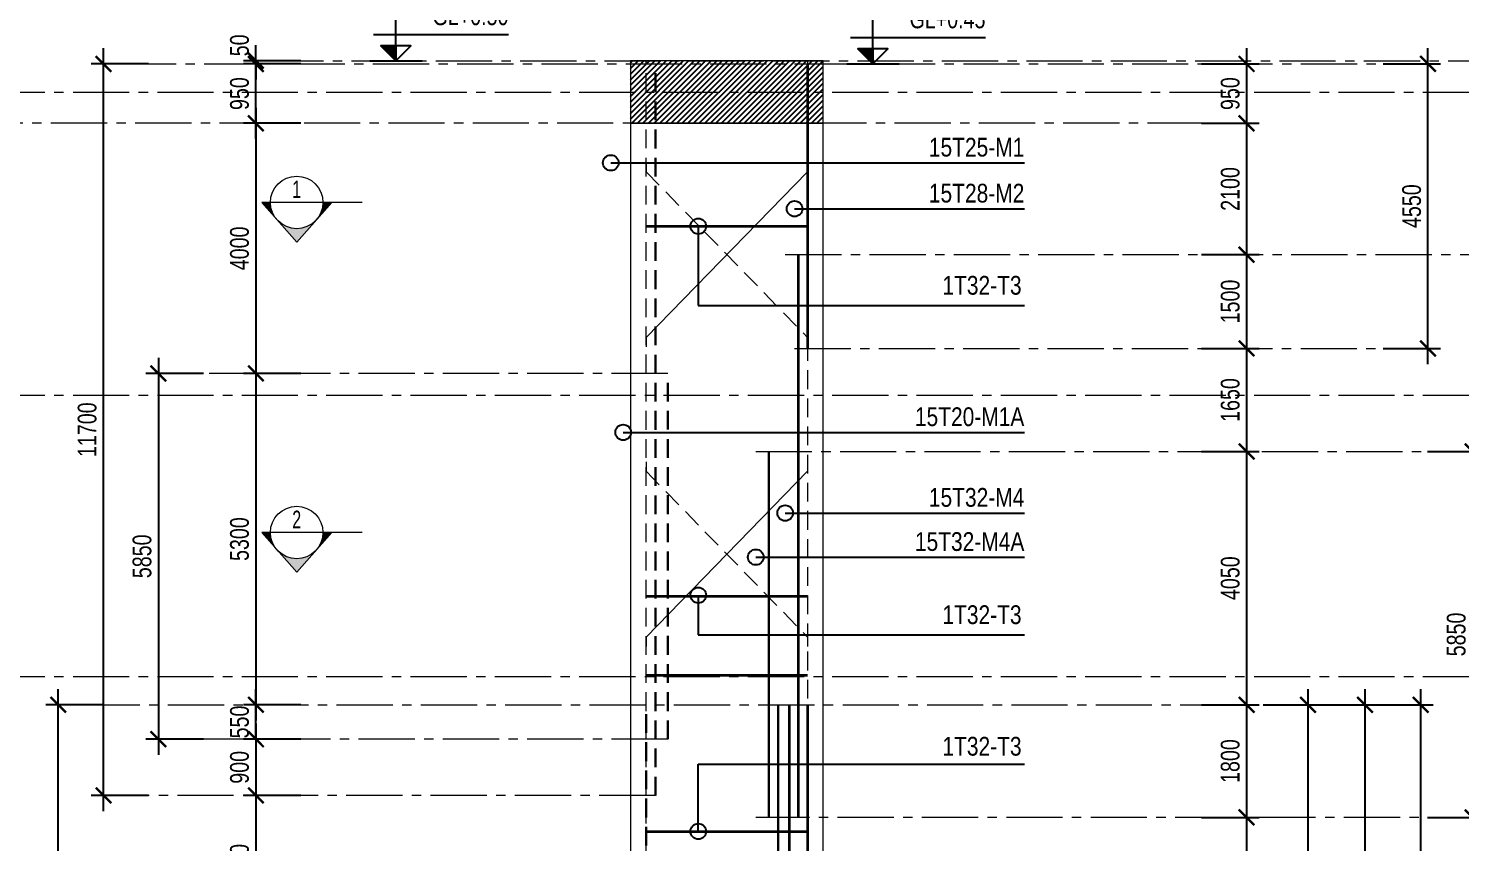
# Model space of a CAD drawing. Header units: millimetres. Extents: x 2746337 to 7547699, y -363432 to 15720.
# Drawn here: x 3176857 to 3199770, y -206395 to -193381 of the extents above; entities that cross this region are included whole.
import ezdxf
from ezdxf.enums import TextEntityAlignment as Align

# ---------------------------------------------------------------- set-up
doc = ezdxf.new("R2010")
doc.units = ezdxf.units.MM
doc.header["$LTSCALE"] = 1200
doc.header["$PDMODE"] = 3
for name, pattern in [('CENTER2', [1.125, 0.75, -0.125, 0.125, -0.125]), ('CONTINOUS', [0]), ('HIDDEN', [0.375, 0.25, -0.125])]:
    doc.linetypes.add(name, pattern=pattern)
for name, color, linetype, lineweight in [('1', 9, 'Continuous', 13), ('BOUND', 3, 'Continuous', 20), ('C1CO', 4, 'Continuous', 35), ('ENOTE', 2, 'Continuous', 15), ('Grid line', 160, 'CENTER2', 5), ('HIDE', 8, 'HIDDEN', 13), ('K-THUOC', 1, 'Continuous', 18), ('LEADER', 8, 'Continuous', 9), ('T1CO', 4, 'Continuous', 20), ('T1HI', 4, 'HIDDEN', 13), ('TCCO', 4, 'Continuous', 35), ('TCHI', 4, 'HIDDEN', 30), ('TEXTMA', 2, 'Continuous', 13)]:
    doc.layers.add(name, color=color, linetype=linetype, lineweight=lineweight)
for name, color, linetype in [('CDC.02.DIM', 1, 'Continuous'), ('CDC.06.TEXT', 2, 'Continuous'), ('CDC.10.HATCH', 251, 'Continuous')]:
    doc.layers.add(name, color=color, linetype=linetype)
doc.styles.add('DB_Arial', font='arial.ttf', dxfattribs={"width": 0.8})
doc.styles.add('SMTEXT', font='arial.ttf', dxfattribs={"width": 0.75})
doc.styles.add('TEXTVN', font='VHELVCN.TTF', dxfattribs={"width": 0.8})
doc.dimstyles.new('BSV1-100', dxfattribs={"dimtxt": 300, "dimasz": 250, "dimexe": 200, "dimexo": 0, "dimgap": 108, "dimtad": 1, "dimdec": 0, "dimdsep": 46, "dimtxsty": 'SMTEXT', "dimblk": 'ARCHTICK', "dimcen": 100, "dimdle": 250, "dimclrd": 256, "dimclre": 256, "dimclrt": 1, "dimadec": 0, "dimazin": 0, "dimtfac": 1, "dimtdec": 0, "dimtix": 1, "dimtmove": 2, "dimatfit": 3, "dimfxl": 720, "dimfxlon": 1, "dimtolj": 1, "dimtzin": 0, "dimarcsym": 0})
doc.dimstyles.new('BSV25', dxfattribs={"dimtxt": 300, "dimasz": 250, "dimexe": 200, "dimexo": 0, "dimgap": 108, "dimtad": 1, "dimdec": 0, "dimlfac": 0.25, "dimdsep": 46, "dimtxsty": 'SMTEXT', "dimblk": 'ARCHTICK', "dimcen": 100, "dimdle": 250, "dimclrd": 256, "dimclre": 256, "dimclrt": 2, "dimadec": 0, "dimazin": 0, "dimtfac": 1, "dimtdec": 0, "dimtix": 1, "dimtmove": 2, "dimatfit": 3, "dimfxl": 800, "dimfxlon": 1, "dimtolj": 1, "dimtzin": 0, "dimarcsym": 0})

# ---------------------------------------------------------------- blocks, each defined once
blk = doc.blocks.new('_ArchTick')
at = {"color": 0, "linetype": 'ByBlock', "const_width": 0.15}
blk.add_lwpolyline([(-0.5, -0.5), (0.5, 0.5)], dxfattribs=at)
blk = doc.blocks.new('*D2145')
at = {"layer": 'Defpoints', "color": 0, "transparency": 16777216}
for p in [(3186489, -203245), (3171765, -206245), (3186489, -206245)]:
    blk.add_point(p, dxfattribs=at)
at = {"layer": 'K-THUOC', "lineweight": -2, "transparency": 16777216}
for p, q in [((3171765, -202995), (3171765, -206495)), ((3172485, -203245), (3171565, -203245)), ((3172485, -206245), (3171565, -206245))]:
    blk.add_line(p, q, dxfattribs=at)
at = {"layer": 'K-THUOC', "lineweight": -2, "transparency": 16777216, "xscale": 250, "yscale": 250, "zscale": 250}
for p, rotation in [((3171765, -203245), 90), ((3171765, -206245), 270)]:
    blk.add_blockref('_ArchTick', p, dxfattribs=dict(at, rotation=rotation))
at = {"layer": 'K-THUOC', "color": 1, "transparency": 16777216, "char_height": 300, "attachment_point": 5, "rotation": 90, "style": 'SMTEXT'}
for s, insert in [('\\A1;T12a200-L1,L2,L3', (3172053, -204745)), ('\\A1;3000', (3171504, -204745))]:
    blk.add_mtext(s, dxfattribs=dict(at, insert=insert))
blk = doc.blocks.new('*D2146')
at = {"layer": 'Defpoints', "color": 0, "transparency": 16777216}
for p in [(3186489, -206245), (3171765, -220395), (3178568, -220395)]:
    blk.add_point(p, dxfattribs=at)
at = {"layer": 'K-THUOC', "lineweight": -2, "transparency": 16777216}
for p, q in [((3171765, -205995), (3171765, -220645)), ((3172485, -206245), (3171565, -206245)), ((3172485, -220395), (3171565, -220395))]:
    blk.add_line(p, q, dxfattribs=at)
at = {"layer": 'K-THUOC', "lineweight": -2, "transparency": 16777216, "xscale": 250, "yscale": 250, "zscale": 250}
for p, rotation in [((3171765, -206245), 90), ((3171765, -220395), 270)]:
    blk.add_blockref('_ArchTick', p, dxfattribs=dict(at, rotation=rotation))
at = {"layer": 'K-THUOC', "color": 1, "transparency": 16777216, "char_height": 300, "attachment_point": 5, "rotation": 90, "style": 'SMTEXT'}
for s, insert in [('\\A1;T12a300-L1,L2,L3', (3172053, -213320)), ('\\A1;14150', (3171504, -213320))]:
    blk.add_mtext(s, dxfattribs=dict(at, insert=insert))
blk = doc.blocks.new('SIGSEC')
at = {"layer": '1', "lineweight": 9}
h = blk.add_hatch(color=256, dxfattribs=at)
h.dxf.hatch_style = 1
h.paths.add_polyline_path([(-420, 0), (-560, 0), (-315, -278, -0.182676)])
h = blk.add_hatch(color=256, dxfattribs=at)
h.dxf.hatch_style = 1
h.paths.add_polyline_path([(560, 0), (420, 0, -0.182676), (315, -278)])
h = blk.add_hatch(color=256, dxfattribs=at)
h.dxf.hatch_style = 1
h.paths.add_polyline_path([(315, -278, -0.451416), (-315, -278), (0, -635)])
at = {"layer": '1', "lineweight": 9, "elevation": 0}
blk.add_lwpolyline([(1050, 0), (-560, 0), (0, -635), (560, 0)], dxfattribs=at)
at = {"layer": '1', "lineweight": 9}
blk.add_circle((0, 0), 420, dxfattribs=at)
at = {"layer": 'BOUND', "lineweight": 9, "style": 'TEXTVN', "width": 0.8}
blk.add_attdef('SEC', text='', height=280, dxfattribs=at).set_placement((0, 210, 0), align=Align.MIDDLE_CENTER)
blk = doc.blocks.new('*D2147')
at = {"layer": 'Defpoints', "color": 0, "transparency": 16777216}
for p in [(3172315, -194895), (3171765, -203245), (3186489, -203245)]:
    blk.add_point(p, dxfattribs=at)
at = {"layer": 'K-THUOC', "lineweight": -2, "transparency": 16777216}
for p, q in [((3171765, -194645), (3171765, -203495)), ((3172315, -194895), (3171565, -194895)), ((3172485, -203245), (3171565, -203245))]:
    blk.add_line(p, q, dxfattribs=at)
at = {"layer": 'K-THUOC', "lineweight": -2, "transparency": 16777216, "xscale": 250, "yscale": 250, "zscale": 250}
for p, rotation in [((3171765, -194895), 90), ((3171765, -203245), 270)]:
    blk.add_blockref('_ArchTick', p, dxfattribs=dict(at, rotation=rotation))
at = {"layer": 'K-THUOC', "color": 1, "transparency": 16777216, "char_height": 300, "attachment_point": 5, "rotation": 90, "style": 'SMTEXT'}
for s, insert in [('\\A1;T12a300-L1,L2,L3', (3172053, -199070)), ('\\A1;8350', (3171504, -199070))]:
    blk.add_mtext(s, dxfattribs=dict(at, insert=insert))
blk = doc.blocks.new('tag_cd')
at = {"layer": 'CDC.10.HATCH'}
blk.add_hatch(color=256, dxfattribs=at).paths.add_polyline_path([(180, 240), (420, 0), (420, 240)])
at = {"layer": 'CDC.02.DIM'}
for points in [[(420, 240), (420, 0), (660, 240), (180, 240), (420, 0), (420, 1020)], [(60, 420), (2220, 420)], [(0, 0), (840, 0)]]:
    blk.add_lwpolyline(points, dxfattribs=at)
at = {"layer": 'CDC.06.TEXT', "ltscale": 0.5, "style": 'SMTEXT', "width": 0.75}
blk.add_attdef('CD', text='', height=300, dxfattribs=at).set_placement((2220, 570), align=Align.RIGHT)
blk = doc.blocks.new('*D2148')
at = {"layer": 'Defpoints', "color": 0, "transparency": 16777216}
for p in [(3171312, -194395), (3170750, -199245), (3204459, -199245)]:
    blk.add_point(p, dxfattribs=at)
at = {"layer": 'K-THUOC', "lineweight": -2, "transparency": 16777216}
for p, q in [((3170750, -194145), (3170750, -199495)), ((3171312, -194395), (3170550, -194395)), ((3171470, -199245), (3170550, -199245))]:
    blk.add_line(p, q, dxfattribs=at)
at = {"layer": 'K-THUOC', "lineweight": -2, "transparency": 16777216, "xscale": 250, "yscale": 250, "zscale": 250}
for p, rotation in [((3170750, -194395), 90), ((3170750, -199245), 270)]:
    blk.add_blockref('_ArchTick', p, dxfattribs=dict(at, rotation=rotation))
at = {"layer": 'K-THUOC', "color": 1, "transparency": 16777216, "insert": (3170488, -196820), "char_height": 300, "attachment_point": 5, "rotation": 90, "style": 'SMTEXT'}
blk.add_mtext('\\A1;4850', dxfattribs=at)
blk = doc.blocks.new('*D2149')
at = {"layer": 'Defpoints', "color": 0, "transparency": 16777216}
for p in [(3204459, -199245), (3170750, -203745), (3204443, -203745)]:
    blk.add_point(p, dxfattribs=at)
at = {"layer": 'K-THUOC', "lineweight": -2, "transparency": 16777216}
for p, q in [((3170750, -198995), (3170750, -203995)), ((3171470, -199245), (3170550, -199245)), ((3171470, -203745), (3170550, -203745))]:
    blk.add_line(p, q, dxfattribs=at)
at = {"layer": 'K-THUOC', "lineweight": -2, "transparency": 16777216, "xscale": 250, "yscale": 250, "zscale": 250}
for p, rotation in [((3170750, -199245), 90), ((3170750, -203745), 270)]:
    blk.add_blockref('_ArchTick', p, dxfattribs=dict(at, rotation=rotation))
at = {"layer": 'K-THUOC', "color": 1, "transparency": 16777216, "insert": (3170488, -201495), "char_height": 300, "attachment_point": 5, "rotation": 90, "style": 'SMTEXT'}
blk.add_mtext('\\A1;4500', dxfattribs=at)
blk = doc.blocks.new('*D2150')
at = {"layer": 'Defpoints', "color": 0, "transparency": 16777216}
for p in [(3203186, -203745), (3170750, -207545), (3204443, -207545)]:
    blk.add_point(p, dxfattribs=at)
at = {"layer": 'K-THUOC', "lineweight": -2, "transparency": 16777216}
for p, q in [((3170750, -203495), (3170750, -207795)), ((3171470, -203745), (3170550, -203745)), ((3171470, -207545), (3170550, -207545))]:
    blk.add_line(p, q, dxfattribs=at)
at = {"layer": 'K-THUOC', "lineweight": -2, "transparency": 16777216, "xscale": 250, "yscale": 250, "zscale": 250}
for p, rotation in [((3170750, -203745), 90), ((3170750, -207545), 270)]:
    blk.add_blockref('_ArchTick', p, dxfattribs=dict(at, rotation=rotation))
at = {"layer": 'K-THUOC', "color": 1, "transparency": 16777216, "insert": (3170488, -205645), "char_height": 300, "attachment_point": 5, "rotation": 90, "style": 'SMTEXT'}
blk.add_mtext('\\A1;3800', dxfattribs=at)
blk = doc.blocks.new('*D2151')
at = {"layer": 'Defpoints', "color": 0, "transparency": 16777216}
for p in [(3189225, -193945), (3189575, -194895), (3196349, -194895)]:
    blk.add_point(p, dxfattribs=at)
at = {"layer": 'K-THUOC', "lineweight": -2, "transparency": 16777216}
for p, q in [((3196349, -193695), (3196349, -195145)), ((3195629, -193945), (3196549, -193945)), ((3195629, -194895), (3196549, -194895))]:
    blk.add_line(p, q, dxfattribs=at)
at = {"layer": 'K-THUOC', "lineweight": -2, "transparency": 16777216, "xscale": 250, "yscale": 250, "zscale": 250}
for p, rotation in [((3196349, -193945), 90), ((3196349, -194895), 270)]:
    blk.add_blockref('_ArchTick', p, dxfattribs=dict(at, rotation=rotation))
at = {"layer": 'K-THUOC', "color": 1, "transparency": 16777216, "insert": (3196088, -194420), "char_height": 300, "attachment_point": 5, "rotation": 90, "style": 'SMTEXT'}
blk.add_mtext('\\A1;950', dxfattribs=at)
blk = doc.blocks.new('*D2152')
at = {"layer": 'Defpoints', "color": 0, "transparency": 16777216}
for p in [(3189575, -196995), (3189575, -198495), (3196349, -198495)]:
    blk.add_point(p, dxfattribs=at)
at = {"layer": 'K-THUOC', "lineweight": -2, "transparency": 16777216}
for p, q in [((3196349, -196745), (3196349, -198745)), ((3195629, -196995), (3196549, -196995)), ((3195629, -198495), (3196549, -198495))]:
    blk.add_line(p, q, dxfattribs=at)
at = {"layer": 'K-THUOC', "lineweight": -2, "transparency": 16777216, "xscale": 250, "yscale": 250, "zscale": 250}
for p, rotation in [((3196349, -196995), 90), ((3196349, -198495), 270)]:
    blk.add_blockref('_ArchTick', p, dxfattribs=dict(at, rotation=rotation))
at = {"layer": 'K-THUOC', "color": 1, "transparency": 16777216, "insert": (3196088, -197745), "char_height": 300, "attachment_point": 5, "rotation": 90, "style": 'SMTEXT'}
blk.add_mtext('\\A1;1500', dxfattribs=at)
blk = doc.blocks.new('*D2153')
at = {"layer": 'Defpoints', "color": 0, "transparency": 16777216}
for p in [(3189575, -198495), (3189575, -200145), (3196349, -200145)]:
    blk.add_point(p, dxfattribs=at)
at = {"layer": 'K-THUOC', "lineweight": -2, "transparency": 16777216}
for p, q in [((3196349, -198245), (3196349, -200395)), ((3195629, -198495), (3196549, -198495)), ((3195629, -200145), (3196549, -200145))]:
    blk.add_line(p, q, dxfattribs=at)
at = {"layer": 'K-THUOC', "lineweight": -2, "transparency": 16777216, "xscale": 250, "yscale": 250, "zscale": 250}
for p, rotation in [((3196349, -198495), 90), ((3196349, -200145), 270)]:
    blk.add_blockref('_ArchTick', p, dxfattribs=dict(at, rotation=rotation))
at = {"layer": 'K-THUOC', "color": 1, "transparency": 16777216, "insert": (3196088, -199320), "char_height": 300, "attachment_point": 5, "rotation": 90, "style": 'SMTEXT'}
blk.add_mtext('\\A1;1650', dxfattribs=at)
blk = doc.blocks.new('*D2154')
at = {"layer": 'Defpoints', "color": 0, "transparency": 16777216}
for p in [(3189575, -200145), (3189575, -204195), (3196349, -204195)]:
    blk.add_point(p, dxfattribs=at)
at = {"layer": 'K-THUOC', "lineweight": -2, "transparency": 16777216}
for p, q in [((3196349, -199895), (3196349, -204445)), ((3195629, -200145), (3196549, -200145)), ((3195629, -204195), (3196549, -204195))]:
    blk.add_line(p, q, dxfattribs=at)
at = {"layer": 'K-THUOC', "lineweight": -2, "transparency": 16777216, "xscale": 250, "yscale": 250, "zscale": 250}
for p, rotation in [((3196349, -200145), 90), ((3196349, -204195), 270)]:
    blk.add_blockref('_ArchTick', p, dxfattribs=dict(at, rotation=rotation))
at = {"layer": 'K-THUOC', "color": 1, "transparency": 16777216, "insert": (3196088, -202170), "char_height": 300, "attachment_point": 5, "rotation": 90, "style": 'SMTEXT'}
blk.add_mtext('\\A1;4050', dxfattribs=at)
blk = doc.blocks.new('*D2155')
at = {"layer": 'Defpoints', "color": 0, "transparency": 16777216}
for p in [(3189575, -204195), (3189575, -205995), (3196349, -205995)]:
    blk.add_point(p, dxfattribs=at)
at = {"layer": 'K-THUOC', "lineweight": -2, "transparency": 16777216}
for p, q in [((3196349, -203945), (3196349, -206245)), ((3195629, -204195), (3196549, -204195)), ((3195629, -205995), (3196549, -205995))]:
    blk.add_line(p, q, dxfattribs=at)
at = {"layer": 'K-THUOC', "lineweight": -2, "transparency": 16777216, "xscale": 250, "yscale": 250, "zscale": 250}
for p, rotation in [((3196349, -204195), 90), ((3196349, -205995), 270)]:
    blk.add_blockref('_ArchTick', p, dxfattribs=dict(at, rotation=rotation))
at = {"layer": 'K-THUOC', "color": 1, "transparency": 16777216, "insert": (3196088, -205095), "char_height": 300, "attachment_point": 5, "rotation": 90, "style": 'SMTEXT'}
blk.add_mtext('\\A1;1800', dxfattribs=at)
blk = doc.blocks.new('*D2156')
at = {"layer": 'Defpoints', "color": 0, "transparency": 16777216}
for p in [(3189575, -205995), (3189575, -213195), (3196349, -213195)]:
    blk.add_point(p, dxfattribs=at)
at = {"layer": 'K-THUOC', "lineweight": -2, "transparency": 16777216}
for p, q in [((3196349, -205745), (3196349, -213445)), ((3195629, -205995), (3196549, -205995)), ((3195629, -213195), (3196549, -213195))]:
    blk.add_line(p, q, dxfattribs=at)
at = {"layer": 'K-THUOC', "lineweight": -2, "transparency": 16777216, "xscale": 250, "yscale": 250, "zscale": 250}
for p, rotation in [((3196349, -205995), 90), ((3196349, -213195), 270)]:
    blk.add_blockref('_ArchTick', p, dxfattribs=dict(at, rotation=rotation))
at = {"layer": 'K-THUOC', "color": 1, "transparency": 16777216, "insert": (3196088, -209595), "char_height": 300, "attachment_point": 5, "rotation": 90, "style": 'SMTEXT'}
blk.add_mtext('\\A1;7200', dxfattribs=at)
blk = doc.blocks.new('*D2161')
at = {"layer": 'Defpoints', "color": 0, "transparency": 16777216}
for p in [(3188523, -204195), (3199136, -204195), (3188523, -215895)]:
    blk.add_point(p, dxfattribs=at)
at = {"layer": 'K-THUOC', "lineweight": -2, "transparency": 16777216}
for p, q in [((3199136, -216145), (3199136, -203945)), ((3198416, -204195), (3199336, -204195)), ((3198416, -215895), (3199336, -215895))]:
    blk.add_line(p, q, dxfattribs=at)
at = {"layer": 'K-THUOC', "lineweight": -2, "transparency": 16777216, "xscale": 250, "yscale": 250, "zscale": 250}
for p, rotation in [((3199136, -204195), 90), ((3199136, -215895), 270)]:
    blk.add_blockref('_ArchTick', p, dxfattribs=dict(at, rotation=rotation))
at = {"layer": 'K-THUOC', "color": 1, "transparency": 16777216, "insert": (3198875, -210045), "char_height": 300, "attachment_point": 5, "rotation": 90, "style": 'SMTEXT'}
blk.add_mtext('\\A1;11700', dxfattribs=at)
blk = doc.blocks.new('*D2162')
at = {"layer": 'Defpoints', "color": 0, "transparency": 16777216}
for p in [(3189788, -196995), (3200867, -196995), (3189788, -205995)]:
    blk.add_point(p, dxfattribs=at)
at = {"layer": 'K-THUOC', "lineweight": -2, "transparency": 16777216}
for p, q in [((3200867, -206245), (3200867, -196745)), ((3200147, -196995), (3201067, -196995)), ((3200147, -205995), (3201067, -205995))]:
    blk.add_line(p, q, dxfattribs=at)
at = {"layer": 'K-THUOC', "lineweight": -2, "transparency": 16777216, "xscale": 250, "yscale": 250, "zscale": 250}
for p, rotation in [((3200867, -196995), 90), ((3200867, -205995), 270)]:
    blk.add_blockref('_ArchTick', p, dxfattribs=dict(at, rotation=rotation))
at = {"layer": 'K-THUOC', "color": 1, "transparency": 16777216, "insert": (3200606, -201495), "char_height": 300, "attachment_point": 5, "rotation": 90, "style": 'SMTEXT'}
blk.add_mtext('\\A1;9000', dxfattribs=at)
blk = doc.blocks.new('*D2163')
at = {"layer": 'Defpoints', "color": 0, "transparency": 16777216}
for p in [(3189225, -193945), (3199252, -193945), (3189225, -198495)]:
    blk.add_point(p, dxfattribs=at)
at = {"layer": 'K-THUOC', "lineweight": -2, "transparency": 16777216}
for p, q in [((3199252, -198745), (3199252, -193695)), ((3198532, -193945), (3199452, -193945)), ((3198532, -198495), (3199452, -198495))]:
    blk.add_line(p, q, dxfattribs=at)
at = {"layer": 'K-THUOC', "lineweight": -2, "transparency": 16777216, "xscale": 250, "yscale": 250, "zscale": 250}
for p, rotation in [((3199252, -193945), 90), ((3199252, -198495), 270)]:
    blk.add_blockref('_ArchTick', p, dxfattribs=dict(at, rotation=rotation))
at = {"layer": 'K-THUOC', "color": 1, "transparency": 16777216, "insert": (3198991, -196220), "char_height": 300, "attachment_point": 5, "rotation": 90, "style": 'SMTEXT'}
blk.add_mtext('\\A1;4550', dxfattribs=at)
blk = doc.blocks.new('*D2164')
at = {"layer": 'Defpoints', "color": 0, "transparency": 16777216}
for p in [(3188643, -204195), (3198244, -204195), (3188643, -214495)]:
    blk.add_point(p, dxfattribs=at)
at = {"layer": 'K-THUOC', "lineweight": -2, "transparency": 16777216}
for p, q in [((3198244, -214745), (3198244, -203945)), ((3197524, -204195), (3198444, -204195)), ((3197524, -214495), (3198444, -214495))]:
    blk.add_line(p, q, dxfattribs=at)
at = {"layer": 'K-THUOC', "lineweight": -2, "transparency": 16777216, "xscale": 250, "yscale": 250, "zscale": 250}
for p, rotation in [((3198244, -204195), 90), ((3198244, -214495), 270)]:
    blk.add_blockref('_ArchTick', p, dxfattribs=dict(at, rotation=rotation))
at = {"layer": 'K-THUOC', "color": 1, "transparency": 16777216, "insert": (3197982, -209345), "char_height": 300, "attachment_point": 5, "rotation": 90, "style": 'SMTEXT'}
blk.add_mtext('\\A1;10300', dxfattribs=at)
blk = doc.blocks.new('*D2165')
at = {"layer": 'Defpoints', "color": 0, "transparency": 16777216}
for p in [(3188818, -204195), (3197333, -204195), (3188818, -213195)]:
    blk.add_point(p, dxfattribs=at)
at = {"layer": 'K-THUOC', "lineweight": -2, "transparency": 16777216}
for p, q in [((3197333, -213445), (3197333, -203945)), ((3196613, -204195), (3197533, -204195)), ((3196613, -213195), (3197533, -213195))]:
    blk.add_line(p, q, dxfattribs=at)
at = {"layer": 'K-THUOC', "lineweight": -2, "transparency": 16777216, "xscale": 250, "yscale": 250, "zscale": 250}
for p, rotation in [((3197333, -204195), 90), ((3197333, -213195), 270)]:
    blk.add_blockref('_ArchTick', p, dxfattribs=dict(at, rotation=rotation))
at = {"layer": 'K-THUOC', "color": 1, "transparency": 16777216, "insert": (3197072, -208695), "char_height": 300, "attachment_point": 5, "rotation": 90, "style": 'SMTEXT'}
blk.add_mtext('\\A1;9000', dxfattribs=at)
blk = doc.blocks.new('*D2166')
at = {"layer": 'Defpoints', "color": 0, "transparency": 16777216}
for p in [(3180494, -193945), (3186489, -193945), (3186489, -194895)]:
    blk.add_point(p, dxfattribs=at)
at = {"layer": 'K-THUOC', "lineweight": -2, "transparency": 16777216}
for p, q in [((3180494, -195145), (3180494, -193695)), ((3181214, -193945), (3180294, -193945)), ((3181214, -194895), (3180294, -194895))]:
    blk.add_line(p, q, dxfattribs=at)
at = {"layer": 'K-THUOC', "lineweight": -2, "transparency": 16777216, "xscale": 250, "yscale": 250, "zscale": 250}
for p, rotation in [((3180494, -193945), 90), ((3180494, -194895), 270)]:
    blk.add_blockref('_ArchTick', p, dxfattribs=dict(at, rotation=rotation))
at = {"layer": 'K-THUOC', "color": 1, "transparency": 16777216, "insert": (3180233, -194420), "char_height": 300, "attachment_point": 5, "rotation": 90, "style": 'SMTEXT'}
blk.add_mtext('\\A1;950', dxfattribs=at)
blk = doc.blocks.new('*D2167')
at = {"layer": 'Defpoints', "color": 0, "transparency": 16777216}
for p in [(3186464, -198895), (3180494, -204195), (3186464, -204195)]:
    blk.add_point(p, dxfattribs=at)
at = {"layer": 'K-THUOC', "lineweight": -2, "transparency": 16777216}
for p, q in [((3180494, -198645), (3180494, -204445)), ((3181214, -198895), (3180294, -198895)), ((3181214, -204195), (3180294, -204195))]:
    blk.add_line(p, q, dxfattribs=at)
at = {"layer": 'K-THUOC', "lineweight": -2, "transparency": 16777216, "xscale": 250, "yscale": 250, "zscale": 250}
for p, rotation in [((3180494, -198895), 90), ((3180494, -204195), 270)]:
    blk.add_blockref('_ArchTick', p, dxfattribs=dict(at, rotation=rotation))
at = {"layer": 'K-THUOC', "color": 1, "transparency": 16777216, "insert": (3180233, -201545), "char_height": 300, "attachment_point": 5, "rotation": 90, "style": 'SMTEXT'}
blk.add_mtext('\\A1;5300', dxfattribs=at)
blk = doc.blocks.new('*D2168')
at = {"layer": 'Defpoints', "color": 0, "transparency": 16777216}
for p in [(3186464, -205645), (3180494, -207895), (3186489, -207895)]:
    blk.add_point(p, dxfattribs=at)
at = {"layer": 'K-THUOC', "lineweight": -2, "transparency": 16777216}
for p, q in [((3180494, -205395), (3180494, -208145)), ((3181214, -205645), (3180294, -205645)), ((3181214, -207895), (3180294, -207895))]:
    blk.add_line(p, q, dxfattribs=at)
at = {"layer": 'K-THUOC', "lineweight": -2, "transparency": 16777216, "xscale": 250, "yscale": 250, "zscale": 250}
for p, rotation in [((3180494, -205645), 90), ((3180494, -207895), 270)]:
    blk.add_blockref('_ArchTick', p, dxfattribs=dict(at, rotation=rotation))
at = {"layer": 'K-THUOC', "color": 1, "transparency": 16777216, "insert": (3180233, -206770), "char_height": 300, "attachment_point": 5, "rotation": 90, "style": 'SMTEXT'}
blk.add_mtext('\\A1;2250', dxfattribs=at)
blk = doc.blocks.new('*D2170')
at = {"layer": 'Defpoints', "color": 0, "transparency": 16777216}
for p in [(3177330, -204195), (3186664, -204195), (3186664, -215895)]:
    blk.add_point(p, dxfattribs=at)
at = {"layer": 'K-THUOC', "lineweight": -2, "transparency": 16777216}
for p, q in [((3177330, -216145), (3177330, -203945)), ((3178050, -204195), (3177130, -204195)), ((3178050, -215895), (3177130, -215895))]:
    blk.add_line(p, q, dxfattribs=at)
at = {"layer": 'K-THUOC', "lineweight": -2, "transparency": 16777216, "xscale": 250, "yscale": 250, "zscale": 250}
for p, rotation in [((3177330, -204195), 90), ((3177330, -215895), 270)]:
    blk.add_blockref('_ArchTick', p, dxfattribs=dict(at, rotation=rotation))
at = {"layer": 'K-THUOC', "color": 1, "transparency": 16777216, "insert": (3177068, -210045), "char_height": 300, "attachment_point": 5, "rotation": 90, "style": 'SMTEXT'}
blk.add_mtext('\\A1;11700', dxfattribs=at)
blk = doc.blocks.new('*D2171')
at = {"layer": 'Defpoints', "color": 0, "transparency": 16777216}
for p in [(3178056, -193945), (3183273, -193945), (3183273, -205645)]:
    blk.add_point(p, dxfattribs=at)
at = {"layer": 'K-THUOC', "lineweight": -2, "transparency": 16777216}
for p, q in [((3178056, -205895), (3178056, -193695)), ((3178776, -193945), (3177856, -193945)), ((3178776, -205645), (3177856, -205645))]:
    blk.add_line(p, q, dxfattribs=at)
at = {"layer": 'K-THUOC', "lineweight": -2, "transparency": 16777216, "xscale": 250, "yscale": 250, "zscale": 250}
for p, rotation in [((3178056, -193945), 90), ((3178056, -205645), 270)]:
    blk.add_blockref('_ArchTick', p, dxfattribs=dict(at, rotation=rotation))
at = {"layer": 'K-THUOC', "color": 1, "transparency": 16777216, "insert": (3177795, -199795), "char_height": 300, "attachment_point": 5, "rotation": 90, "style": 'SMTEXT'}
blk.add_mtext('\\A1;11700', dxfattribs=at)
blk = doc.blocks.new('*D2172')
at = {"layer": 'Defpoints', "color": 0, "transparency": 16777216}
for p in [(3183516, -198895), (3178934, -204745), (3183516, -204745)]:
    blk.add_point(p, dxfattribs=at)
at = {"layer": 'K-THUOC', "lineweight": -2, "transparency": 16777216}
for p, q in [((3178934, -198645), (3178934, -204995)), ((3179654, -198895), (3178734, -198895)), ((3179654, -204745), (3178734, -204745))]:
    blk.add_line(p, q, dxfattribs=at)
at = {"layer": 'K-THUOC', "lineweight": -2, "transparency": 16777216, "xscale": 250, "yscale": 250, "zscale": 250}
for p, rotation in [((3178934, -198895), 90), ((3178934, -204745), 270)]:
    blk.add_blockref('_ArchTick', p, dxfattribs=dict(at, rotation=rotation))
at = {"layer": 'K-THUOC', "color": 1, "transparency": 16777216, "insert": (3178673, -201820), "char_height": 300, "attachment_point": 5, "rotation": 90, "style": 'SMTEXT'}
blk.add_mtext('\\A1;5850', dxfattribs=at)
blk = doc.blocks.new('*D2173')
at = {"layer": 'Defpoints', "color": 0, "transparency": 16777216}
for p in [(3183125, -204745), (3180494, -205645), (3186464, -205645)]:
    blk.add_point(p, dxfattribs=at)
at = {"layer": 'K-THUOC', "lineweight": -2, "transparency": 16777216}
for p, q in [((3180494, -204495), (3180494, -205895)), ((3181214, -204745), (3180294, -204745)), ((3181214, -205645), (3180294, -205645))]:
    blk.add_line(p, q, dxfattribs=at)
at = {"layer": 'K-THUOC', "lineweight": -2, "transparency": 16777216, "xscale": 250, "yscale": 250, "zscale": 250}
for p, rotation in [((3180494, -204745), 90), ((3180494, -205645), 270)]:
    blk.add_blockref('_ArchTick', p, dxfattribs=dict(at, rotation=rotation))
at = {"layer": 'K-THUOC', "color": 1, "transparency": 16777216, "insert": (3180233, -205195), "char_height": 300, "attachment_point": 5, "rotation": 90, "style": 'SMTEXT'}
blk.add_mtext('\\A1;900', dxfattribs=at)
blk = doc.blocks.new('*D2174')
at = {"layer": 'Defpoints', "color": 0, "transparency": 16777216}
for p in [(3189575, -194895), (3189575, -196995), (3196349, -196995)]:
    blk.add_point(p, dxfattribs=at)
at = {"layer": 'K-THUOC', "lineweight": -2, "transparency": 16777216}
for p, q in [((3196349, -194645), (3196349, -197245)), ((3195629, -194895), (3196549, -194895)), ((3195629, -196995), (3196549, -196995))]:
    blk.add_line(p, q, dxfattribs=at)
at = {"layer": 'K-THUOC', "lineweight": -2, "transparency": 16777216, "xscale": 250, "yscale": 250, "zscale": 250}
for p, rotation in [((3196349, -194895), 90), ((3196349, -196995), 270)]:
    blk.add_blockref('_ArchTick', p, dxfattribs=dict(at, rotation=rotation))
at = {"layer": 'K-THUOC', "color": 1, "transparency": 16777216, "insert": (3196088, -195945), "char_height": 300, "attachment_point": 5, "rotation": 90, "style": 'SMTEXT'}
blk.add_mtext('\\A1;2100', dxfattribs=at)
blk = doc.blocks.new('*D2175')
at = {"layer": 'Defpoints', "color": 0, "transparency": 16777216}
for p in [(3186489, -194895), (3180494, -198895), (3186464, -198895)]:
    blk.add_point(p, dxfattribs=at)
at = {"layer": 'K-THUOC', "lineweight": -2, "transparency": 16777216}
for p, q in [((3180494, -194645), (3180494, -199145)), ((3181214, -194895), (3180294, -194895)), ((3181214, -198895), (3180294, -198895))]:
    blk.add_line(p, q, dxfattribs=at)
at = {"layer": 'K-THUOC', "lineweight": -2, "transparency": 16777216, "xscale": 250, "yscale": 250, "zscale": 250}
for p, rotation in [((3180494, -194895), 90), ((3180494, -198895), 270)]:
    blk.add_blockref('_ArchTick', p, dxfattribs=dict(at, rotation=rotation))
at = {"layer": 'K-THUOC', "color": 1, "transparency": 16777216, "insert": (3180233, -196895), "char_height": 300, "attachment_point": 5, "rotation": 90, "style": 'SMTEXT'}
blk.add_mtext('\\A1;4000', dxfattribs=at)
blk = doc.blocks.new('*D2178')
at = {"layer": 'Defpoints', "color": 0, "transparency": 16777216}
for p in [(3204202, -194895), (3198656, -220395), (3209370, -220395)]:
    blk.add_point(p, dxfattribs=at)
at = {"layer": 'K-THUOC', "lineweight": -2, "transparency": 16777216}
for p, q in [((3209370, -194645), (3209370, -220645)), ((3208650, -194895), (3209570, -194895)), ((3208650, -220395), (3209570, -220395))]:
    blk.add_line(p, q, dxfattribs=at)
at = {"layer": 'K-THUOC', "lineweight": -2, "transparency": 16777216, "xscale": 250, "yscale": 250, "zscale": 250}
for p, rotation in [((3209370, -194895), 90), ((3209370, -220395), 270)]:
    blk.add_blockref('_ArchTick', p, dxfattribs=dict(at, rotation=rotation))
at = {"layer": 'K-THUOC', "color": 1, "transparency": 16777216, "insert": (3209109, -207645), "char_height": 300, "attachment_point": 5, "rotation": 90, "style": 'SMTEXT'}
blk.add_mtext('\\A1;25500', dxfattribs=at)
blk = doc.blocks.new('*D2180')
at = {"layer": 'Defpoints', "color": 0, "transparency": 16777216}
for p in [(3203402, -194395), (3210431, -194395), (3198656, -220395)]:
    blk.add_point(p, dxfattribs=at)
at = {"layer": 'K-THUOC', "lineweight": -2, "transparency": 16777216}
for p, q in [((3210431, -220645), (3210431, -194145)), ((3209711, -194395), (3210631, -194395)), ((3209711, -220395), (3210631, -220395))]:
    blk.add_line(p, q, dxfattribs=at)
at = {"layer": 'K-THUOC', "lineweight": -2, "transparency": 16777216, "xscale": 250, "yscale": 250, "zscale": 250}
for p, rotation in [((3210431, -194395), 90), ((3210431, -220395), 270)]:
    blk.add_blockref('_ArchTick', p, dxfattribs=dict(at, rotation=rotation))
at = {"layer": 'K-THUOC', "color": 1, "transparency": 16777216, "insert": (3210170, -207395), "char_height": 300, "attachment_point": 5, "rotation": 90, "style": 'SMTEXT'}
blk.add_mtext('\\A1;26000', dxfattribs=at)
blk = doc.blocks.new('*D2182')
at = {"layer": 'Defpoints', "color": 0, "transparency": 16777216}
for p in [(3180494, -204195), (3186464, -204195), (3183125, -204745)]:
    blk.add_point(p, dxfattribs=at)
at = {"layer": 'K-THUOC', "lineweight": -2, "transparency": 16777216}
for p, q in [((3180494, -204195), (3180494, -203945)), ((3181214, -204195), (3180294, -204195)), ((3180494, -204745), (3180494, -204195)), ((3181214, -204745), (3180294, -204745)), ((3180494, -204745), (3180494, -204995))]:
    blk.add_line(p, q, dxfattribs=at)
at = {"layer": 'K-THUOC', "lineweight": -2, "transparency": 16777216, "xscale": 250, "yscale": 250, "zscale": 250}
for p, rotation in [((3180494, -204195), 270), ((3180494, -204745), 90)]:
    blk.add_blockref('_ArchTick', p, dxfattribs=dict(at, rotation=rotation))
at = {"layer": 'K-THUOC', "color": 1, "transparency": 16777216, "insert": (3180233, -204470), "char_height": 300, "attachment_point": 5, "rotation": 90, "style": 'SMTEXT'}
blk.add_mtext('\\A1;550', dxfattribs=at)
blk = doc.blocks.new('*D2183')
at = {"layer": 'Defpoints', "color": 0, "transparency": 16777216}
for p in [(3189488, -200145), (3189488, -205995), (3199966, -205995)]:
    blk.add_point(p, dxfattribs=at)
at = {"layer": 'K-THUOC', "lineweight": -2, "transparency": 16777216}
for p, q in [((3199966, -199895), (3199966, -206245)), ((3199246, -200145), (3200166, -200145)), ((3199246, -205995), (3200166, -205995))]:
    blk.add_line(p, q, dxfattribs=at)
at = {"layer": 'K-THUOC', "lineweight": -2, "transparency": 16777216, "xscale": 250, "yscale": 250, "zscale": 250}
for p, rotation in [((3199966, -200145), 90), ((3199966, -205995), 270)]:
    blk.add_blockref('_ArchTick', p, dxfattribs=dict(at, rotation=rotation))
at = {"layer": 'K-THUOC', "color": 1, "transparency": 16777216, "insert": (3199705, -203070), "char_height": 300, "attachment_point": 5, "rotation": 90, "style": 'SMTEXT'}
blk.add_mtext('\\A1;5850', dxfattribs=at)
blk = doc.blocks.new('*D2190')
at = {"layer": 'Defpoints', "color": 0, "transparency": 16777216}
for p in [(3180494, -193895), (3186489, -193895), (3186489, -193945)]:
    blk.add_point(p, dxfattribs=at)
at = {"layer": 'K-THUOC', "lineweight": -2, "transparency": 16777216}
for p, q in [((3180494, -193895), (3180494, -193645)), ((3181214, -193895), (3180294, -193895)), ((3181214, -193945), (3180294, -193945)), ((3180494, -193945), (3180494, -193895)), ((3180494, -193945), (3180494, -194195))]:
    blk.add_line(p, q, dxfattribs=at)
at = {"layer": 'K-THUOC', "lineweight": -2, "transparency": 16777216, "xscale": 250, "yscale": 250, "zscale": 250}
for p, rotation in [((3180494, -193895), 270), ((3180494, -193945), 90)]:
    blk.add_blockref('_ArchTick', p, dxfattribs=dict(at, rotation=rotation))
at = {"layer": 'K-THUOC', "color": 1, "transparency": 16777216, "insert": (3180233, -193648), "char_height": 300, "attachment_point": 5, "rotation": 90, "style": 'SMTEXT'}
blk.add_mtext('\\A1;50', dxfattribs=at)

msp = doc.modelspace()

# ---------------------------------------------------------------- hatches: boundary and pattern name
at = {"layer": 'CDC.10.HATCH'}
h = msp.add_hatch(dxfattribs=at)
h.set_pattern_fill('ANSI31', color=256, scale=20)
h.set_pattern_definition([(45, (413110.17, -117062.94), (-44.9012806, 44.9012806), [])])
h.paths.add_polyline_path([(3186488.5, -194894.7), (3189574.5, -194894.7), (3189574.5, -193894.7), (3186488.5, -193894.7)])

# ---------------------------------------------------------------- linework, layer by layer
at = {"layer": 'BOUND'}
msp.add_line((3186488.5, -193984.7), (3186488.5, -239394.7), dxfattribs=at)
for points in [[(3186488.5, -194894.7), (3189574.5, -194894.7), (3189574.5, -193894.7), (3186488.5, -193894.7)], [(3186488.5, -239394.7), (3189574.5, -239394.7), (3189574.5, -194894.7), (3186488.5, -194894.7)]]:
    msp.add_lwpolyline(points, close=True, dxfattribs=at)
at = {"layer": 'C1CO'}
for p, q in [((3189324.5, -193944.7), (3189324.5, -198494.7)), ((3186738.5, -196541.7), (3189324.5, -196541.7)), ((3189174.5, -196995), (3189174.5, -205995)), ((3186738.5, -202459), (3189324.5, -202459)), ((3186738.5, -203723.4), (3189324.5, -203723.4)), ((3189324.5, -204195), (3189324.5, -215895)), ((3186738.5, -206219.5), (3189324.5, -206219.5))]:
    msp.add_line(p, q, dxfattribs=at)
at = {"layer": 'Grid line', "color": 2}
for p, q in [((3166767.8, -194394.7), (3203402.2, -194394.7)), ((3166767.8, -199244.7), (3204286.6, -199244.7)), ((3166767.8, -203744.7), (3204270.7, -203744.7))]:
    msp.add_line(p, q, dxfattribs=at)
at = {"layer": 'Grid line'}
for p, q in [((3195664.4, -194894.7), (3171537.2, -194894.7)), ((3188964.5, -196995), (3200154.2, -196995)), ((3189114.5, -198495), (3199452.4, -198495)), ((3187086.5, -198894.7), (3179748, -198894.7)), ((3188493, -200145), (3200154.2, -200145)), ((3177735, -204195), (3199336.1, -204195.4)), ((3187086.5, -204744.7), (3179315.2, -204744.7)), ((3186888.5, -205645), (3178379, -205645)), ((3200154.2, -205995), (3188493, -205995))]:
    msp.add_line(p, q, dxfattribs=at)
for points in [[(3178315.9, -193944.7), (3198652.5, -193944.7)], [(3180674.3, -193894.7), (3208591.5, -193894.7)]]:
    msp.add_lwpolyline(points, dxfattribs=at)
at = {"layer": 'HIDE'}
for p, q in [((3186738.5, -239394.7), (3186738.5, -193894.7)), ((3189324.5, -193894.7), (3189324.5, -239394.7))]:
    msp.add_line(p, q, dxfattribs=at)
at = {"layer": 'T1CO'}
for points in [[(3189324.5, -195520), (3189324.5, -195670), (3186738.5, -198320), (3186738.5, -198470)], [(3189324.5, -200310.8), (3189324.5, -200460.8), (3186738.5, -203110.8), (3186738.5, -203260.8)]]:
    msp.add_lwpolyline(points, dxfattribs=at)
at = {"layer": 'T1HI'}
for points in [[(3186738.5, -195520), (3186738.5, -195670), (3189324.5, -198320), (3189324.5, -198470)], [(3186738.5, -200310.8), (3186738.5, -200460.8), (3189324.5, -203110.8), (3189324.5, -203260.8)]]:
    msp.add_lwpolyline(points, dxfattribs=at)
at = {"layer": 'TCCO'}
msp.add_line((3189027.7, -204195), (3189027.7, -213194.7), dxfattribs=at)
at = {"layer": 'TCHI', "linetype": 'HIDDEN'}
for p, q in [((3186888.5, -205645), (3186888.5, -193944.7)), ((3186738.5, -215894.7), (3186738.5, -204194.7))]:
    msp.add_line(p, q, dxfattribs=at)
at = {"layer": 'TCHI', "color": 6, "linetype": 'HIDDEN'}
msp.add_line((3187086.5, -204744.4), (3187086.5, -198894.7), dxfattribs=at)
at = {"layer": 'TCHI', "color": 6, "linetype": 'CONTINOUS'}
for p, q in [((3188703, -205995), (3188703, -200145)), ((3188853, -214494.7), (3188853, -204195))]:
    msp.add_line(p, q, dxfattribs=at)

# ---------------------------------------------------------------- block references
at = {"layer": '1', "lineweight": 20}
for p, values in [((3181147.5, -196160.1), {'SEC': '1'}), ((3181147.5, -201440.1), {'SEC': '2'})]:
    msp.add_blockref('SIGSEC', p, dxfattribs=at).add_auto_attribs(values)
at = {"layer": 'ENOTE'}
for p, values in [((3182316.2, -193894.7), {'CD': 'GL+0.50'}), ((3189949.1, -193944.7), {'CD': 'GL+0.45'})]:
    msp.add_blockref('tag_cd', p, dxfattribs=at).add_auto_attribs(values)

# ---------------------------------------------------------------- texts
at = {"layer": 'TEXTMA', "style": 'DB_Arial', "width": 0.8}
for s, p in [('15T25-M1', (3192792.2, -195426.7)), ('15T28-M2', (3192792.2, -196161.7)), ('1T32-T3', (3192748, -197635.4)), ('15T20-M1A', (3192792.2, -199737.6)), ('15T32-M4', (3192792.2, -201027.8)), ('15T32-M4A', (3192792.2, -201733.9)), ('1T32-T3', (3192748, -202903.7)), ('1T32-T3', (3192748, -205007.9))]:
    msp.add_text(s, height=300, rotation=360, dxfattribs=at).set_placement(p, align=Align.RIGHT)

# ---------------------------------------------------------------- dimensions: what is measured, and where the dimension line sits
at = {"layer": 'K-THUOC'}
dim = msp.add_linear_dim(base=(3180494.3, -193894.7), p1=(3186488.5, -193944.7), p2=(3186488.5, -193894.7), angle=90, dimstyle='BSV1-100', dxfattribs=at)
dim.commit()
dim.dimension.update_dxf_attribs({"geometry": '*D2190', "text_midpoint": (3180233.1, -193647.9), "dimtype": 160})
for base, p1, p2, picture, middle in [((3178055.9, -193944.7), (3183273.2, -205645), (3183273.2, -193944.7), '*D2171', (3177794.7, -199794.9)), ((3180494.3, -193944.7), (3186488.5, -194894.7), (3186488.5, -193944.7), '*D2166', (3180233.1, -194419.7)), ((3196349.5, -194894.7), (3189224.5, -193944.7), (3189574.5, -194894.7), '*D2151', (3196088.3, -194419.7)), ((3199252.4, -193944.7), (3189224.5, -198495), (3189224.5, -193944.7), '*D2163', (3198991.2, -196219.9)), ((3170749.6, -199244.7), (3171312, -194394.7), (3204459.1, -199244.7), '*D2148', (3170488.4, -196819.7)), ((3210431, -194394.7), (3198655.6, -220394.7), (3203402.2, -194394.7), '*D2180', (3210169.8, -207394.7)), ((3180494.3, -198894.7), (3186488.5, -194894.7), (3186464.1, -198894.7), '*D2175', (3180233.1, -196894.7)), ((3196349.5, -196995), (3189574.5, -194894.7), (3189574.5, -196995), '*D2174', (3196088.3, -195944.9)), ((3209370.1, -220394.7), (3204202.2, -194894.7), (3198655.6, -220394.7), '*D2178', (3209108.9, -207644.7)), ((3196349.5, -198495), (3189574.5, -196995), (3189574.5, -198495), '*D2152', (3196088.3, -197745)), ((3200867.5, -196995), (3189787.8, -205995), (3189787.8, -196995), '*D2162', (3200606.3, -201495)), ((3196349.5, -200145), (3189574.5, -198495), (3189574.5, -200145), '*D2153', (3196088.3, -199320)), ((3178934.3, -204744.7), (3183516.3, -198894.7), (3183516.3, -204744.7), '*D2172', (3178673.1, -201819.7)), ((3180494.3, -204195), (3186464.1, -198894.7), (3186464.1, -204195), '*D2167', (3180233, -201544.9)), ((3170749.6, -203744.7), (3204459.1, -199244.7), (3204443.1, -203744.7), '*D2149', (3170488.4, -201494.7)), ((3199965.7, -205995), (3189487.8, -200145), (3189487.8, -205995), '*D2183', (3199704.6, -203070)), ((3196349.5, -204195), (3189574.5, -200145), (3189574.5, -204195), '*D2154', (3196088.3, -202170)), ((3170749.6, -207544.7), (3203186.5, -203744.7), (3204443.1, -207544.7), '*D2150', (3170488.3, -205644.7)), ((3177329.6, -204194.7), (3186664.1, -215894.7), (3186664.1, -204194.7), '*D2170', (3177068.4, -210044.7)), ((3180494.3, -204195), (3183124.5, -204744.7), (3186464.1, -204195), '*D2182', (3180233.1, -204469.9)), ((3199136.1, -204195), (3188523.1, -215894.7), (3188523.1, -204195), '*D2161', (3198874.9, -210044.9)), ((3198243.5999, -204195.198), (3188642.975, -214494.7099), (3188642.9739, -204195.198), '*D2164', (3197982.3257, -209344.954)), ((3197332.9858, -204195.2003), (3188817.6898, -213194.7099), (3188817.6898, -204195.2003), '*D2165', (3197071.8139, -208694.9551)), ((3196349.5, -205995), (3189574.5, -204195), (3189574.5, -205995), '*D2155', (3196088.3, -205095)), ((3180494.3, -205645), (3183124.5, -204744.7), (3186464.1, -205645), '*D2173', (3180233.1, -205194.9)), ((3180494.3, -207894.7), (3186464.1, -205645), (3186488.5, -207894.7), '*D2168', (3180233.1, -206769.9)), ((3196349.5, -213194.7), (3189574.5, -205995), (3189574.5, -213194.7), '*D2156', (3196088.3, -209594.9))]:
    dim = msp.add_linear_dim(base=base, p1=p1, p2=p2, angle=90, dimstyle='BSV1-100', dxfattribs=at)
    dim.commit()
    dim.dimension.update_dxf_attribs({"geometry": picture, "text_midpoint": middle})
for base, p1, p2, text, picture, middle in [((3171765, -203244.7), (3172315, -194894.7), (3186488.5, -203244.7), '<>\\XT12a300-L1,L2,L3', '*D2147', (3171765, -199069.7)), ((3171765, -206244.7), (3186488.5, -203244.7), (3186488.5, -206244.7), '<>\\XT12a200-L1,L2,L3', '*D2145', (3171765, -204744.7)), ((3171765, -220394.7), (3186488.5, -206244.7), (3178567.7, -220394.7), '<>\\XT12a300-L1,L2,L3', '*D2146', (3171765, -213319.7))]:
    dim = msp.add_linear_dim(base=base, p1=p1, p2=p2, angle=90, text=text, dimstyle='BSV1-100', dxfattribs=at)
    dim.commit()
    dim.dimension.update_dxf_attribs({"geometry": picture, "text_midpoint": middle})

# ---------------------------------------------------------------- leaders
at = {"layer": 'LEADER'}
for points in [[(3186174.2, -195526.7), (3192792.2, -195526.7)], [(3189114.5, -196261.7), (3192792.2, -196261.7)], [(3187574.5, -196541.7), (3187574.5, -197807), (3192792.2, -197807)], [(3186372.2, -199837.6), (3192792.2, -199837.6)], [(3188964.5, -201127.8), (3192792.2, -201127.8)], [(3188493, -201833.9), (3192792.2, -201833.9)], [(3187574.5, -202442.7), (3187574.5, -203075.3), (3192792.2, -203075.3)], [(3187574.5, -206219.5), (3187574.5, -205146.5), (3192792.2, -205146.5)]]:
    msp.add_leader(points, dimstyle='BSV25', override={"dimldrblk": 'Origin'}, dxfattribs=at)

doc.saveas('drawing.dxf')
